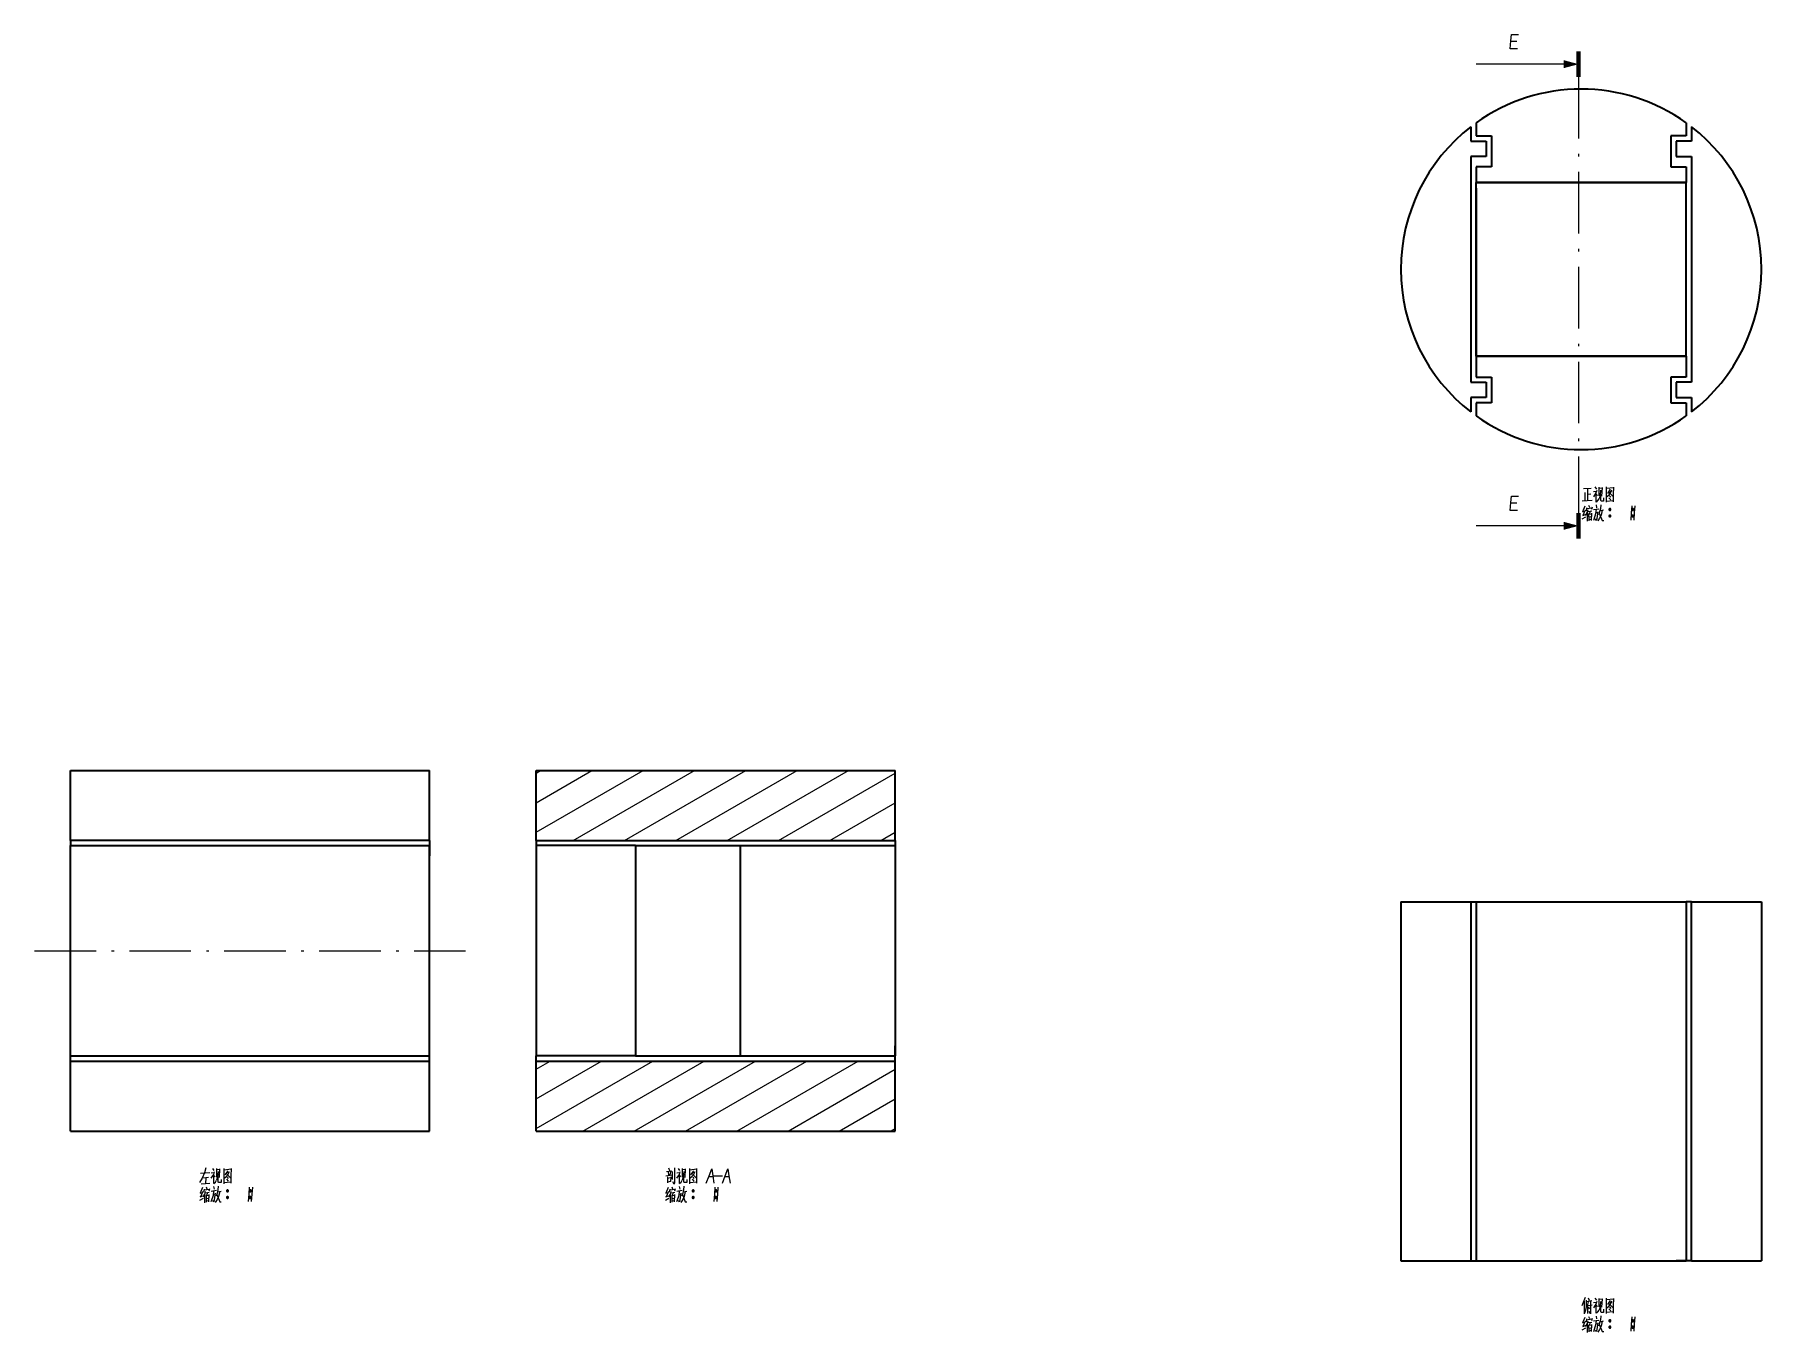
# Model space of a CAD drawing. Extents: x -214 to 8941, y -1198 to 2514.
# Drawn here: x 1540.5 to 1877.2, y 2028.3 to 2281.3 of the extents above; entities that cross this region are included whole.
import ezdxf

# ---------------------------------------------------------------- set-up
doc = ezdxf.new("R2010")
doc.units = 0
doc.linetypes.add('DASHDOT', pattern=[18.5, 12, -3, 0.5, -3])

msp = doc.modelspace()

# ---------------------------------------------------------------- linework, layer by layer
at = {"color": 7, "lineweight": 100}
for p, q in [((1841.5149, 2278.0429), (1841.5149, 2273.0429)), ((1841.5149, 2183.0429), (1841.5149, 2188.0429))]:
    msp.add_line(p, q, dxfattribs=at)
at = {"color": 7, "lineweight": 13}
for p, q in [((1838.6172, 2275.5429), (1821.5149, 2275.5429)), ((1838.6172, 2185.5429), (1821.5149, 2185.5429)), ((1638.2639, 2125.7951), (1659.1455, 2137.8511)), ((1638.2639, 2131.5686), (1649.1455, 2137.8511)), ((1638.2639, 2137.3421), (1639.1455, 2137.8511)), ((1645.503, 2124.2011), (1669.1455, 2137.8511)), ((1655.503, 2124.2011), (1679.1455, 2137.8511)), ((1665.503, 2124.2011), (1689.1455, 2137.8511)), ((1675.503, 2124.2011), (1699.1455, 2137.8511)), ((1685.503, 2124.2011), (1708.2639, 2137.3421)), ((1695.503, 2124.2011), (1708.2639, 2131.5686)), ((1705.503, 2124.2011), (1708.2639, 2125.7951)), ((1638.2639, 2068.06), (1661.0248, 2081.2011)), ((1638.2639, 2073.8336), (1651.0248, 2081.2011)), ((1638.2639, 2079.6071), (1641.0248, 2081.2011)), ((1647.3823, 2067.5511), (1671.0248, 2081.2011)), ((1657.3823, 2067.5511), (1681.0248, 2081.2011)), ((1667.3823, 2067.5511), (1691.0248, 2081.2011)), ((1677.3823, 2067.5511), (1701.0248, 2081.2011)), ((1687.3823, 2067.5511), (1708.2639, 2079.6071)), ((1697.3823, 2067.5511), (1708.2639, 2073.8336)), ((1707.3823, 2067.5511), (1708.2639, 2068.06))]:
    msp.add_line(p, q, dxfattribs=at)
at = {"color": 7, "linetype": 'DASHDOT', "lineweight": 13}
for p, q in [((1841.5149, 2273.0429), (1841.5149, 2188.0429)), ((1540.4811, 2102.7011), (1624.4811, 2102.7011))]:
    msp.add_line(p, q, dxfattribs=at)
at = {"color": 7, "lineweight": 35}
for p, q in [((1820.5149, 2263.3507), (1820.5149, 2260.5429)), ((1821.5149, 2264.0959), (1821.5149, 2261.5429)), ((1862.5149, 2264.0959), (1862.5149, 2261.5429)), ((1863.5149, 2263.3507), (1863.5149, 2260.5429)), ((1820.5149, 2260.5429), (1823.5149, 2260.5429)), ((1821.5149, 2261.5429), (1824.5149, 2261.5429)), ((1823.5149, 2260.5429), (1823.5149, 2257.5429)), ((1824.5149, 2261.5429), (1824.5149, 2255.5429)), ((1862.5149, 2261.5429), (1859.5149, 2261.5429)), ((1859.5149, 2261.5429), (1859.5149, 2255.5429)), ((1863.5149, 2260.5429), (1860.5149, 2260.5429)), ((1860.5149, 2260.5429), (1860.5149, 2257.5429)), ((1820.5149, 2257.5429), (1820.5149, 2213.5429)), ((1823.5149, 2257.5429), (1820.5149, 2257.5429)), ((1860.5149, 2257.5429), (1863.5149, 2257.5429)), ((1863.5149, 2257.5429), (1863.5149, 2213.5429)), ((1824.5149, 2255.5429), (1821.5149, 2255.5429)), ((1821.5149, 2255.5429), (1821.5149, 2252.4946)), ((1821.5149, 2218.5912), (1821.5149, 2252.4947)), ((1821.5149, 2252.4947), (1862.5149, 2252.4947)), ((1821.5149, 2250.7614), (1821.5149, 2252.4946)), ((1862.5149, 2252.4946), (1821.5149, 2252.4946)), ((1859.5149, 2255.5429), (1862.5149, 2255.5429)), ((1862.5149, 2255.5429), (1862.5149, 2252.4946)), ((1862.5149, 2218.5912), (1862.5149, 2252.4947)), ((1821.5149, 2251.3523), (1821.5149, 2219.7336)), ((1821.5149, 2220.3244), (1821.5149, 2218.5911)), ((1821.5149, 2218.5912), (1862.5149, 2218.5912)), ((1862.5149, 2218.5911), (1821.5149, 2218.5911)), ((1821.5149, 2218.5911), (1821.5149, 2214.5429)), ((1862.5149, 2218.5912), (1843.4941, 2218.5912)), ((1862.5149, 2218.5911), (1862.5149, 2214.5429)), ((1820.5149, 2213.5429), (1823.5149, 2213.5429)), ((1821.5149, 2214.5429), (1824.5149, 2214.5429)), ((1823.5149, 2213.5429), (1823.5149, 2210.5429)), ((1824.5149, 2214.5429), (1824.5149, 2209.5429)), ((1859.5149, 2214.5429), (1859.5149, 2209.5429)), ((1862.5149, 2214.5429), (1859.5149, 2214.5429)), ((1863.5149, 2213.5429), (1860.5149, 2213.5429)), ((1860.5149, 2213.5429), (1860.5149, 2210.5429)), ((1820.5149, 2210.5429), (1820.5149, 2207.7351)), ((1823.5149, 2210.5429), (1820.5149, 2210.5429)), ((1824.5149, 2209.5429), (1821.5149, 2209.5429)), ((1821.5149, 2209.5429), (1821.5149, 2206.9899)), ((1859.5149, 2209.5429), (1862.5149, 2209.5429)), ((1860.5149, 2210.5429), (1863.5149, 2210.5429)), ((1862.5149, 2209.5429), (1862.5149, 2206.9899)), ((1863.5149, 2210.5429), (1863.5149, 2207.7351)), ((1547.4811, 2124.2011), (1547.4811, 2137.8511)), ((1547.4811, 2137.8511), (1617.4811, 2137.8511)), ((1617.4811, 2124.2011), (1617.4811, 2137.8511)), ((1638.2639, 2124.2011), (1638.2639, 2137.8511)), ((1638.2639, 2137.8511), (1708.2639, 2137.8511)), ((1708.2639, 2124.2011), (1708.2639, 2137.8511)), ((1547.4811, 2124.2011), (1547.4811, 2123.2011)), ((1617.4811, 2124.2011), (1547.4811, 2124.2011)), ((1547.4811, 2123.2011), (1617.4811, 2123.2011)), ((1547.4811, 2082.2011), (1547.4811, 2123.2011)), ((1617.4811, 2124.2011), (1617.4811, 2121.2011)), ((1617.4811, 2082.2011), (1617.4811, 2123.2011)), ((1638.2639, 2124.2011), (1708.2639, 2124.2011)), ((1638.2639, 2124.2011), (1638.2639, 2123.2011)), ((1657.6199, 2123.2011), (1638.2639, 2123.2011)), ((1638.2639, 2123.2011), (1638.2639, 2082.2011)), ((1657.6199, 2123.2011), (1678.0469, 2123.2011)), ((1657.6199, 2123.2011), (1657.6199, 2082.2011)), ((1678.0469, 2123.2011), (1708.2639, 2123.2011)), ((1678.0469, 2123.2011), (1678.0469, 2082.2011)), ((1708.2639, 2124.2011), (1708.2639, 2121.2011)), ((1708.2639, 2123.2011), (1708.2639, 2082.2011)), ((1806.8649, 2112.2577), (1820.5149, 2112.2577)), ((1806.8649, 2112.2577), (1806.8649, 2042.2577)), ((1820.5149, 2112.2577), (1821.5149, 2112.2577)), ((1820.5149, 2112.2577), (1820.5149, 2042.2577)), ((1821.5149, 2112.2577), (1862.5149, 2112.2577)), ((1821.5149, 2112.2577), (1821.5149, 2042.2577)), ((1863.5149, 2112.2577), (1862.5149, 2112.2577)), ((1862.5149, 2112.2577), (1862.5149, 2042.2577)), ((1863.5149, 2112.2577), (1877.165, 2112.2577)), ((1863.5149, 2042.2577), (1863.5149, 2112.2577)), ((1877.165, 2112.2577), (1877.165, 2042.2577)), ((1617.4811, 2081.2011), (1617.4811, 2084.2011)), ((1708.2639, 2081.2011), (1708.2639, 2084.2011)), ((1547.4811, 2082.2011), (1617.4811, 2082.2011)), ((1547.4811, 2081.2011), (1547.4811, 2082.2011)), ((1547.4811, 2067.5511), (1547.4811, 2081.2011)), ((1547.4811, 2081.2011), (1617.4811, 2081.2011)), ((1617.4811, 2067.5511), (1617.4811, 2081.2011)), ((1638.2639, 2081.2011), (1638.2639, 2082.2011)), ((1657.6199, 2082.2011), (1638.2639, 2082.2011)), ((1638.2639, 2067.5511), (1638.2639, 2081.2011)), ((1638.2639, 2081.2011), (1708.2639, 2081.2011)), ((1657.6199, 2082.2011), (1678.0469, 2082.2011)), ((1678.0469, 2082.2011), (1708.2639, 2082.2011)), ((1708.2639, 2067.5511), (1708.2639, 2081.2011)), ((1547.4811, 2067.5511), (1617.4811, 2067.5511)), ((1638.2639, 2067.5511), (1708.2639, 2067.5511)), ((1806.8649, 2042.2577), (1820.5149, 2042.2577)), ((1820.5149, 2042.2577), (1823.5149, 2042.2577)), ((1821.5149, 2042.2577), (1862.5149, 2042.2577)), ((1821.5149, 2042.2577), (1862.5149, 2042.2577)), ((1863.5149, 2042.2577), (1860.5149, 2042.2577)), ((1863.5149, 2042.2577), (1877.165, 2042.2577))]:
    msp.add_line(p, q, dxfattribs=at)
at = {"color": 7, "lineweight": 13}
for points in [[(1829.5818, 2278.5179), (1828.1817, 2278.5179), (1828.3218, 2280.0929), (1828.4267, 2281.3179), (1829.8268, 2281.3179)], [(1828.3218, 2280.0229), (1829.4418, 2280.0229)], [(1842.47, 2192.8329), (1843.975, 2192.9029)], [(1842.7499, 2192.0279), (1842.7499, 2190.4529)], [(1843.2399, 2192.8329), (1843.2399, 2191.6779), (1843.2399, 2190.4879)], [(1845.0599, 2192.4479), (1844.8849, 2191.9579), (1844.3949, 2191.2229)], [(1844.4299, 2192.2379), (1844.9899, 2192.3079)], [(1844.7099, 2193.1129), (1844.9899, 2192.6929)], [(1844.8849, 2191.9579), (1844.8849, 2190.1729)], [(1845.48, 2193.0779), (1845.48, 2191.3979)], [(1846.1449, 2192.9029), (1845.48, 2192.8329)], [(1845.795, 2192.4829), (1845.6899, 2191.4329)], [(1846.0749, 2191.3279), (1846.1449, 2193.0079)], [(1846.915, 2193.1129), (1846.915, 2191.6429), (1846.915, 2190.1379)], [(1846.915, 2193.0779), (1846.915, 2191.6779), (1846.915, 2190.2779)], [(1848.3849, 2192.9379), (1846.915, 2192.7979)], [(1847.6849, 2192.6579), (1847.1249, 2191.8529)], [(1847.4399, 2192.0979), (1848.1399, 2191.3629)], [(1847.475, 2192.3079), (1847.9299, 2192.3779)], [(1847.475, 2191.6079), (1847.6849, 2191.8879)], [(1847.6849, 2191.8879), (1848.035, 2192.5179)], [(1848.35, 2190.3129), (1848.35, 2191.6779), (1848.3849, 2193.0779)], [(1829.5818, 2188.5179), (1828.1817, 2188.5179), (1828.3218, 2190.0929), (1828.4267, 2191.3179), (1829.8268, 2191.3179)], [(1828.3218, 2190.0229), (1829.4418, 2190.0229)], [(1842.1899, 2190.4179), (1844.1499, 2190.5229)], [(1842.7499, 2189.3679), (1842.295, 2188.2829)], [(1842.8199, 2188.5979), (1842.3649, 2187.5829)], [(1843.0649, 2189.0529), (1842.9599, 2188.4929)], [(1843.0649, 2188.9129), (1844.1149, 2189.0529)], [(1843.3099, 2188.6329), (1843.1349, 2188.0729)], [(1843.2399, 2191.7129), (1843.8699, 2191.7829)], [(1843.3799, 2188.3529), (1844.0799, 2188.4579)], [(1843.4499, 2189.5429), (1843.6249, 2189.1579)], [(1844.1499, 2189.1579), (1844.0099, 2188.7029)], [(1844.92, 2188.7729), (1844.8149, 2187.8629), (1844.7099, 2187.4429), (1844.3949, 2186.5679)], [(1844.4299, 2188.7029), (1845.48, 2188.8429)], [(1844.8849, 2191.7829), (1845.1999, 2191.4679)], [(1844.92, 2189.6129), (1845.0249, 2189.0529)], [(1844.9899, 2190.1729), (1845.2699, 2190.4529)], [(1845.2699, 2190.4529), (1845.5149, 2190.8029)], [(1845.6899, 2191.4329), (1845.5149, 2190.8029)], [(1845.7599, 2188.9129), (1845.6199, 2188.2829)], [(1845.6899, 2188.5279), (1846.3899, 2188.6679)], [(1845.8299, 2189.6479), (1845.7599, 2188.9129)], [(1845.8299, 2190.4529), (1845.8299, 2191.5379)], [(1845.97, 2190.3479), (1845.8299, 2190.4529)], [(1846.1099, 2188.5979), (1845.8999, 2187.6529)], [(1846.3899, 2190.3479), (1845.97, 2190.3479)], [(1846.3899, 2190.9779), (1846.3899, 2190.3479)], [(1846.915, 2190.3829), (1848.28, 2190.4879)], [(1846.9849, 2191.1879), (1847.475, 2191.6079)], [(1847.4399, 2191.0129), (1847.79, 2190.6279)], [(1847.4399, 2188.7379), (1847.8249, 2188.7379)], [(1847.475, 2188.8429), (1847.79, 2188.8429)], [(1847.475, 2188.5979), (1847.79, 2188.5979)], [(1847.545, 2191.3979), (1847.79, 2191.1179)], [(1848.1399, 2191.3629), (1848.3149, 2191.3979)], [(1848.35, 2190.2079), (1848.35, 2190.3129), (1848.28, 2190.4879)], [(1851.8849, 2189.4729), (1851.78, 2188.0729), (1851.6749, 2186.6729)], [(1851.8849, 2188.7379), (1852.2699, 2188.7379)], [(1851.92, 2188.8429), (1852.2349, 2188.8429)], [(1851.92, 2188.5979), (1852.2349, 2188.5979)], [(1852.48, 2189.4729), (1852.3749, 2188.0729), (1852.2699, 2186.6729)], [(1842.225, 2186.9179), (1842.9249, 2187.3029)], [(1842.6799, 2188.3529), (1842.2599, 2188.2129)], [(1842.3299, 2187.5829), (1842.855, 2187.7579)], [(1843.1349, 2188.0729), (1842.8199, 2187.5829)], [(1843.17, 2188.1429), (1843.17, 2186.4279)], [(1843.4499, 2187.9329), (1843.4849, 2186.5329)], [(1843.4499, 2187.8279), (1843.975, 2187.8979)], [(1843.4849, 2187.2679), (1843.8699, 2187.3379)], [(1843.9399, 2186.7779), (1843.5199, 2186.7079)], [(1843.6949, 2188.3879), (1843.6249, 2187.8279)], [(1844.0099, 2188.0029), (1843.9399, 2186.6029)], [(1845.2349, 2188.2829), (1845.1299, 2187.4429), (1844.9899, 2186.6029), (1844.78, 2186.8829)], [(1844.85, 2188.1079), (1845.2349, 2188.1779)], [(1845.6199, 2187.0229), (1845.2349, 2186.4979)], [(1845.6199, 2188.2829), (1845.4449, 2187.7229)], [(1845.5499, 2188.0379), (1846.1099, 2186.6029)], [(1845.8999, 2187.6529), (1845.6199, 2187.0229)], [(1846.1099, 2186.6029), (1846.4249, 2186.6029)], [(1847.4399, 2187.4779), (1847.8249, 2187.4779)], [(1847.475, 2187.5829), (1847.79, 2187.5829)], [(1847.475, 2187.3379), (1847.79, 2187.3379)], [(1851.8849, 2187.4779), (1852.2699, 2187.4779)], [(1851.92, 2187.5829), (1852.2349, 2187.5829)], [(1851.92, 2187.3379), (1852.2349, 2187.3379)], [(1573.1811, 2058.3811), (1572.6211, 2057.5061)], [(1572.8311, 2059.3611), (1574.6511, 2059.5011)], [(1572.9361, 2057.2611), (1574.6511, 2057.3661)], [(1573.6362, 2059.4311), (1573.1811, 2058.3811)], [(1573.3212, 2058.4511), (1574.4061, 2058.5561)], [(1573.8461, 2060.3761), (1573.6362, 2059.4311)], [(1573.8461, 2058.4861), (1573.8111, 2057.2961)], [(1575.5261, 2059.6061), (1575.3511, 2059.1161), (1574.8611, 2058.3811)], [(1574.8961, 2059.3961), (1575.4561, 2059.4661)], [(1575.1761, 2060.2711), (1575.4561, 2059.8511)], [(1575.3511, 2059.1161), (1575.3511, 2057.3311)], [(1575.3511, 2058.9411), (1575.6661, 2058.6261)], [(1575.4561, 2057.3311), (1575.7361, 2057.6111)], [(1575.7361, 2057.6111), (1575.9811, 2057.9611)], [(1575.9462, 2060.2361), (1575.9462, 2058.5561)], [(1576.6111, 2060.0611), (1575.9462, 2059.9911)], [(1576.1561, 2058.5911), (1575.9811, 2057.9611)], [(1576.2612, 2059.6411), (1576.1561, 2058.5911)], [(1576.2961, 2057.6111), (1576.2961, 2058.6961)], [(1576.4361, 2057.5061), (1576.2961, 2057.6111)], [(1576.8561, 2057.5061), (1576.4361, 2057.5061)], [(1576.5411, 2058.4861), (1576.6111, 2060.1661)], [(1576.8561, 2058.1361), (1576.8561, 2057.5061)], [(1577.3811, 2060.2711), (1577.3811, 2058.8011), (1577.3811, 2057.2961)], [(1577.3811, 2060.2361), (1577.3811, 2058.8361), (1577.3811, 2057.4361)], [(1578.8511, 2060.0961), (1577.3811, 2059.9561)], [(1577.3811, 2057.5411), (1578.7461, 2057.6461)], [(1577.4511, 2058.3461), (1577.9411, 2058.7661)], [(1578.1511, 2059.8161), (1577.5911, 2059.0111)], [(1577.9061, 2059.2561), (1578.6061, 2058.5211)], [(1577.9061, 2058.1711), (1578.2561, 2057.7861)], [(1577.9411, 2059.4661), (1578.3961, 2059.5361)], [(1577.9411, 2058.7661), (1578.1511, 2059.0461)], [(1578.0112, 2058.5561), (1578.2561, 2058.2761)], [(1578.1511, 2059.0461), (1578.5011, 2059.6761)], [(1578.6061, 2058.5211), (1578.7811, 2058.5561)], [(1578.8161, 2057.3661), (1578.8161, 2057.4711), (1578.7461, 2057.6461)], [(1578.8161, 2057.4711), (1578.8161, 2058.8361), (1578.8511, 2060.2361)], [(1663.5439, 2058.8011), (1664.8039, 2059.0111)], [(1663.7189, 2059.6411), (1664.6989, 2059.8161)], [(1663.8939, 2058.6261), (1663.8939, 2057.4361)], [(1663.8939, 2058.3811), (1664.4889, 2058.5211)], [(1664.5589, 2057.7511), (1663.8939, 2057.6111)], [(1663.9989, 2059.5361), (1664.0689, 2059.0461)], [(1664.1039, 2060.3761), (1664.2789, 2059.8511)], [(1664.4539, 2059.6061), (1664.3139, 2059.0111)], [(1664.5239, 2058.6261), (1664.4889, 2057.7511)], [(1664.8739, 2058.1361), (1664.8739, 2059.6411)], [(1665.2239, 2060.3761), (1665.2239, 2058.9761), (1665.2239, 2057.5411), (1665.1889, 2057.2261), (1664.9089, 2057.6461)], [(1666.3089, 2059.6061), (1666.1339, 2059.1161), (1665.6439, 2058.3811)], [(1665.6789, 2059.3961), (1666.2389, 2059.4661)], [(1665.9589, 2060.2711), (1666.2389, 2059.8511)], [(1666.1339, 2059.1161), (1666.1339, 2057.3311)], [(1666.1339, 2058.9411), (1666.4489, 2058.6261)], [(1666.2389, 2057.3311), (1666.5189, 2057.6111)], [(1666.5189, 2057.6111), (1666.7639, 2057.9611)], [(1666.7289, 2060.2361), (1666.7289, 2058.5561)], [(1667.3939, 2060.0611), (1666.7289, 2059.9911)], [(1666.9389, 2058.5911), (1666.7639, 2057.9611)], [(1667.0439, 2059.6411), (1666.9389, 2058.5911)], [(1667.0789, 2057.6111), (1667.0789, 2058.6961)], [(1667.2189, 2057.5061), (1667.0789, 2057.6111)], [(1667.6389, 2057.5061), (1667.2189, 2057.5061)], [(1667.3239, 2058.4861), (1667.3939, 2060.1661)], [(1667.6389, 2058.1361), (1667.6389, 2057.5061)], [(1668.1639, 2060.2711), (1668.1639, 2058.8011), (1668.1639, 2057.2961)], [(1668.1639, 2060.2361), (1668.1639, 2058.8361), (1668.1639, 2057.4361)], [(1669.6339, 2060.0961), (1668.1639, 2059.9561)], [(1668.1639, 2057.5411), (1669.5289, 2057.6461)], [(1668.2339, 2058.3461), (1668.7239, 2058.7661)], [(1668.9339, 2059.8161), (1668.3739, 2059.0111)], [(1668.6889, 2059.2561), (1669.3889, 2058.5211)], [(1668.6889, 2058.1711), (1669.0389, 2057.7861)], [(1668.7239, 2059.4661), (1669.1789, 2059.5361)], [(1668.7239, 2058.7661), (1668.9339, 2059.0461)], [(1668.7939, 2058.5561), (1669.0389, 2058.2761)], [(1668.9339, 2059.0461), (1669.2839, 2059.6761)], [(1669.3889, 2058.5211), (1669.5639, 2058.5561)], [(1669.5989, 2057.3661), (1669.5989, 2057.4711), (1669.5289, 2057.6461)], [(1669.5989, 2057.4711), (1669.5989, 2058.8361), (1669.6339, 2060.2361)], [(1671.4539, 2057.4011), (1671.9789, 2058.8011), (1672.5039, 2060.2011), (1672.7139, 2058.8011), (1672.9239, 2057.4011)], [(1671.9439, 2058.6961), (1672.7139, 2058.6961)], [(1672.9239, 2058.8011), (1674.6039, 2058.8011)], [(1674.6039, 2057.4011), (1675.1289, 2058.8011), (1675.6539, 2060.2011), (1675.8639, 2058.8011), (1676.0739, 2057.4011)], [(1675.0939, 2058.6961), (1675.8639, 2058.6961)], [(1572.6911, 2054.0761), (1573.3911, 2054.4611)], [(1573.1461, 2055.5111), (1572.7261, 2055.3711)], [(1573.2161, 2056.5261), (1572.7612, 2055.4411)], [(1572.7961, 2054.7411), (1573.3212, 2054.9161)], [(1573.2861, 2055.7561), (1572.8311, 2054.7411)], [(1573.6011, 2055.2311), (1573.2861, 2054.7411)], [(1573.5311, 2056.2111), (1573.4261, 2055.6511)], [(1573.5311, 2056.0711), (1574.5811, 2056.2111)], [(1573.7761, 2055.7911), (1573.6011, 2055.2311)], [(1573.6362, 2055.3011), (1573.6362, 2053.5861)], [(1573.8461, 2055.5111), (1574.5461, 2055.6161)], [(1573.9161, 2056.7011), (1574.0911, 2056.3161)], [(1573.9161, 2055.0911), (1573.9511, 2053.6911)], [(1573.9161, 2054.9861), (1574.4411, 2055.0561)], [(1573.9511, 2054.4261), (1574.3361, 2054.4961)], [(1574.4061, 2053.9361), (1573.9861, 2053.8661)], [(1574.1611, 2055.5461), (1574.0911, 2054.9861)], [(1574.4761, 2055.1611), (1574.4061, 2053.7611)], [(1574.6161, 2056.3161), (1574.4761, 2055.8611)], [(1575.3862, 2055.9311), (1575.2811, 2055.0211), (1575.1761, 2054.6011), (1574.8611, 2053.7261)], [(1574.8961, 2055.8611), (1575.9462, 2056.0011)], [(1575.7011, 2055.4411), (1575.5961, 2054.6011), (1575.4561, 2053.7611), (1575.2461, 2054.0411)], [(1575.3161, 2055.2661), (1575.7011, 2055.3361)], [(1575.3862, 2056.7711), (1575.4911, 2056.2111)], [(1576.0861, 2054.1811), (1575.7011, 2053.6561)], [(1576.0861, 2055.4411), (1575.9111, 2054.8811)], [(1576.0161, 2055.1961), (1576.5761, 2053.7611)], [(1576.2261, 2056.0711), (1576.0861, 2055.4411)], [(1576.3661, 2054.8111), (1576.0861, 2054.1811)], [(1576.1561, 2055.6861), (1576.8561, 2055.8261)], [(1576.2961, 2056.8061), (1576.2261, 2056.0711)], [(1576.5761, 2055.7561), (1576.3661, 2054.8111)], [(1577.9061, 2055.8961), (1578.2911, 2055.8961)], [(1577.9061, 2054.6361), (1578.2911, 2054.6361)], [(1577.9411, 2056.0011), (1578.2561, 2056.0011)], [(1577.9411, 2055.7561), (1578.2561, 2055.7561)], [(1577.9411, 2054.7411), (1578.2561, 2054.7411)], [(1577.9411, 2054.4961), (1578.2561, 2054.4961)], [(1582.3511, 2056.6311), (1582.2461, 2055.2311), (1582.1411, 2053.8311)], [(1582.3511, 2055.8961), (1582.7361, 2055.8961)], [(1582.3511, 2054.6361), (1582.7361, 2054.6361)], [(1582.3862, 2056.0011), (1582.7011, 2056.0011)], [(1582.3862, 2055.7561), (1582.7011, 2055.7561)], [(1582.3862, 2054.7411), (1582.7011, 2054.7411)], [(1582.3862, 2054.4961), (1582.7011, 2054.4961)], [(1582.9462, 2056.6311), (1582.8411, 2055.2311), (1582.7361, 2053.8311)], [(1663.4739, 2054.0761), (1664.1739, 2054.4611)], [(1663.9289, 2055.5111), (1663.5089, 2055.3711)], [(1663.9989, 2056.5261), (1663.5439, 2055.4411)], [(1663.5789, 2054.7411), (1664.1039, 2054.9161)], [(1664.0689, 2055.7561), (1663.6139, 2054.7411)], [(1664.3839, 2055.2311), (1664.0689, 2054.7411)], [(1664.3139, 2056.2111), (1664.2089, 2055.6511)], [(1664.3139, 2056.0711), (1665.3639, 2056.2111)], [(1664.5589, 2055.7911), (1664.3839, 2055.2311)], [(1664.4189, 2055.3011), (1664.4189, 2053.5861)], [(1664.6289, 2055.5111), (1665.3289, 2055.6161)], [(1664.6989, 2056.7011), (1664.8739, 2056.3161)], [(1664.6989, 2055.0911), (1664.7339, 2053.6911)], [(1664.6989, 2054.9861), (1665.2239, 2055.0561)], [(1664.7339, 2054.4261), (1665.1189, 2054.4961)], [(1665.1889, 2053.9361), (1664.7689, 2053.8661)], [(1664.9439, 2055.5461), (1664.8739, 2054.9861)], [(1665.2589, 2055.1611), (1665.1889, 2053.7611)], [(1665.3989, 2056.3161), (1665.2589, 2055.8611)], [(1666.1689, 2055.9311), (1666.0639, 2055.0211), (1665.9589, 2054.6011), (1665.6439, 2053.7261)], [(1665.6789, 2055.8611), (1666.7289, 2056.0011)], [(1666.4839, 2055.4411), (1666.3789, 2054.6011), (1666.2389, 2053.7611), (1666.0289, 2054.0411)], [(1666.0989, 2055.2661), (1666.4839, 2055.3361)], [(1666.1689, 2056.7711), (1666.2739, 2056.2111)], [(1666.8689, 2054.1811), (1666.4839, 2053.6561)], [(1666.8689, 2055.4411), (1666.6939, 2054.8811)], [(1666.7989, 2055.1961), (1667.3589, 2053.7611)], [(1667.0089, 2056.0711), (1666.8689, 2055.4411)], [(1667.1489, 2054.8111), (1666.8689, 2054.1811)], [(1666.9389, 2055.6861), (1667.6389, 2055.8261)], [(1667.0789, 2056.8061), (1667.0089, 2056.0711)], [(1667.3589, 2055.7561), (1667.1489, 2054.8111)], [(1668.6889, 2055.8961), (1669.0739, 2055.8961)], [(1668.6889, 2054.6361), (1669.0739, 2054.6361)], [(1668.7239, 2056.0011), (1669.0389, 2056.0011)], [(1668.7239, 2055.7561), (1669.0389, 2055.7561)], [(1668.7239, 2054.7411), (1669.0389, 2054.7411)], [(1668.7239, 2054.4961), (1669.0389, 2054.4961)], [(1673.1339, 2056.6311), (1673.0289, 2055.2311), (1672.9239, 2053.8311)], [(1673.1339, 2055.8961), (1673.5189, 2055.8961)], [(1673.1339, 2054.6361), (1673.5189, 2054.6361)], [(1673.1689, 2056.0011), (1673.4839, 2056.0011)], [(1673.1689, 2055.7561), (1673.4839, 2055.7561)], [(1673.1689, 2054.7411), (1673.4839, 2054.7411)], [(1673.1689, 2054.4961), (1673.4839, 2054.4961)], [(1673.7289, 2056.6311), (1673.6239, 2055.2311), (1673.5189, 2053.8311)], [(1576.5761, 2053.7611), (1576.8911, 2053.7611)], [(1667.3589, 2053.7611), (1667.6739, 2053.7611)], [(1842.8199, 2035.0827), (1842.1199, 2033.4727)], [(1842.5749, 2034.4177), (1842.5749, 2033.1927), (1842.5749, 2031.9327)], [(1842.9949, 2034.5927), (1842.9599, 2033.2977)], [(1842.9949, 2034.3477), (1844.1149, 2034.5227)], [(1843.2749, 2033.7177), (1843.03, 2033.2627)], [(1843.3799, 2034.2427), (1843.2749, 2033.7177)], [(1843.2749, 2033.7177), (1843.2749, 2031.9677)], [(1843.3799, 2035.0477), (1843.59, 2034.5577)], [(1843.3799, 2033.5427), (1844.1849, 2033.6827)], [(1843.8349, 2034.3477), (1843.8349, 2033.1577), (1843.8349, 2031.9327)], [(1845.0599, 2034.3127), (1844.8849, 2033.8227), (1844.3949, 2033.0877)], [(1844.4299, 2034.1027), (1844.9899, 2034.1727)], [(1844.7099, 2034.9777), (1844.9899, 2034.5577)], [(1844.8849, 2033.8227), (1844.8849, 2032.0377)], [(1844.8849, 2033.6477), (1845.1999, 2033.3327)], [(1845.48, 2034.9427), (1845.48, 2033.2627)], [(1846.1449, 2034.7677), (1845.48, 2034.6977)], [(1845.795, 2034.3477), (1845.6899, 2033.2977)], [(1846.0749, 2033.1927), (1846.1449, 2034.8727)], [(1846.915, 2034.9777), (1846.915, 2033.5077), (1846.915, 2032.0027)], [(1846.915, 2034.9427), (1846.915, 2033.5427), (1846.915, 2032.1427)], [(1848.3849, 2034.8027), (1846.915, 2034.6627)], [(1847.6849, 2034.5227), (1847.1249, 2033.7177)], [(1847.4399, 2033.9627), (1848.1399, 2033.2277)], [(1847.475, 2034.1727), (1847.9299, 2034.2427)], [(1847.475, 2033.4727), (1847.6849, 2033.7527)], [(1847.6849, 2033.7527), (1848.035, 2034.3827)], [(1848.35, 2032.1777), (1848.35, 2033.5427), (1848.3849, 2034.9427)], [(1842.6799, 2030.2177), (1842.2599, 2030.0777)], [(1842.7499, 2031.2327), (1842.295, 2030.1477)], [(1842.8199, 2030.4627), (1842.3649, 2029.4477)], [(1842.855, 2032.6677), (1842.6799, 2032.0377)], [(1842.9599, 2033.2977), (1842.855, 2032.6677)], [(1843.0649, 2030.9177), (1842.9599, 2030.3577)], [(1843.0649, 2030.7777), (1844.1149, 2030.9177)], [(1843.3099, 2030.4977), (1843.1349, 2029.9377)], [(1843.3799, 2030.2177), (1844.0799, 2030.3227)], [(1843.4499, 2033.2977), (1843.59, 2032.8777)], [(1843.4499, 2031.4077), (1843.6249, 2031.0227)], [(1843.8349, 2031.9327), (1843.5549, 2032.3877)], [(1843.6949, 2030.2527), (1843.6249, 2029.6927)], [(1844.1499, 2031.0227), (1844.0099, 2030.5677)], [(1844.92, 2030.6377), (1844.8149, 2029.7277), (1844.7099, 2029.3077), (1844.3949, 2028.4327)], [(1844.4299, 2030.5677), (1845.48, 2030.7077)], [(1844.92, 2031.4777), (1845.0249, 2030.9177)], [(1844.9899, 2032.0377), (1845.2699, 2032.3177)], [(1845.2699, 2032.3177), (1845.5149, 2032.6677)], [(1845.6899, 2033.2977), (1845.5149, 2032.6677)], [(1845.7599, 2030.7777), (1845.6199, 2030.1477)], [(1845.6899, 2030.3927), (1846.3899, 2030.5327)], [(1845.8299, 2031.5127), (1845.7599, 2030.7777)], [(1845.8299, 2032.3177), (1845.8299, 2033.4027)], [(1845.97, 2032.2127), (1845.8299, 2032.3177)], [(1846.1099, 2030.4627), (1845.8999, 2029.5177)], [(1846.3899, 2032.2127), (1845.97, 2032.2127)], [(1846.3899, 2032.8427), (1846.3899, 2032.2127)], [(1846.915, 2032.2477), (1848.28, 2032.3527)], [(1846.9849, 2033.0527), (1847.475, 2033.4727)], [(1847.4399, 2032.8777), (1847.79, 2032.4927)], [(1847.4399, 2030.6027), (1847.8249, 2030.6027)], [(1847.475, 2030.7077), (1847.79, 2030.7077)], [(1847.475, 2030.4627), (1847.79, 2030.4627)], [(1847.545, 2033.2627), (1847.79, 2032.9827)], [(1848.1399, 2033.2277), (1848.3149, 2033.2627)], [(1848.35, 2032.0727), (1848.35, 2032.1777), (1848.28, 2032.3527)], [(1851.8849, 2031.3377), (1851.78, 2029.9377), (1851.6749, 2028.5377)], [(1851.8849, 2030.6027), (1852.2699, 2030.6027)], [(1851.92, 2030.7077), (1852.2349, 2030.7077)], [(1851.92, 2030.4627), (1852.2349, 2030.4627)], [(1852.48, 2031.3377), (1852.3749, 2029.9377), (1852.2699, 2028.5377)], [(1842.225, 2028.7827), (1842.9249, 2029.1677)], [(1842.3299, 2029.4477), (1842.855, 2029.6227)], [(1843.1349, 2029.9377), (1842.8199, 2029.4477)], [(1843.17, 2030.0077), (1843.17, 2028.2927)], [(1843.4499, 2029.7977), (1843.4849, 2028.3977)], [(1843.4499, 2029.6927), (1843.975, 2029.7627)], [(1843.4849, 2029.1327), (1843.8699, 2029.2027)], [(1843.9399, 2028.6427), (1843.5199, 2028.5727)], [(1844.0099, 2029.8677), (1843.9399, 2028.4677)], [(1845.2349, 2030.1477), (1845.1299, 2029.3077), (1844.9899, 2028.4677), (1844.78, 2028.7477)], [(1844.85, 2029.9727), (1845.2349, 2030.0427)], [(1845.6199, 2028.8877), (1845.2349, 2028.3627)], [(1845.6199, 2030.1477), (1845.4449, 2029.5877)], [(1845.5499, 2029.9027), (1846.1099, 2028.4677)], [(1845.8999, 2029.5177), (1845.6199, 2028.8877)], [(1846.1099, 2028.4677), (1846.4249, 2028.4677)], [(1847.4399, 2029.3427), (1847.8249, 2029.3427)], [(1847.475, 2029.4477), (1847.79, 2029.4477)], [(1847.475, 2029.2027), (1847.79, 2029.2027)], [(1851.8849, 2029.3427), (1852.2699, 2029.3427)], [(1851.92, 2029.4477), (1852.2349, 2029.4477)], [(1851.92, 2029.2027), (1852.2349, 2029.2027)]]:
    msp.add_lwpolyline(points, dxfattribs=at)
for points in [[(1847.545, 2188.5279), (1847.72, 2188.5279), (1847.8249, 2188.6329), (1847.8249, 2188.8079), (1847.72, 2188.9129), (1847.545, 2188.9129), (1847.4399, 2188.8079), (1847.4399, 2188.6329)], [(1851.9899, 2188.5279), (1852.165, 2188.5279), (1852.2699, 2188.6329), (1852.2699, 2188.8079), (1852.165, 2188.9129), (1851.9899, 2188.9129), (1851.8849, 2188.8079), (1851.8849, 2188.6329)], [(1847.545, 2187.2679), (1847.72, 2187.2679), (1847.8249, 2187.3729), (1847.8249, 2187.5479), (1847.72, 2187.6529), (1847.545, 2187.6529), (1847.4399, 2187.5479), (1847.4399, 2187.3729)], [(1851.9899, 2187.2679), (1852.165, 2187.2679), (1852.2699, 2187.3729), (1852.2699, 2187.5479), (1852.165, 2187.6529), (1851.9899, 2187.6529), (1851.8849, 2187.5479), (1851.8849, 2187.3729)], [(1578.0112, 2055.6861), (1578.1861, 2055.6861), (1578.2911, 2055.7911), (1578.2911, 2055.9661), (1578.1861, 2056.0711), (1578.0112, 2056.0711), (1577.9061, 2055.9661), (1577.9061, 2055.7911)], [(1578.0112, 2054.4261), (1578.1861, 2054.4261), (1578.2911, 2054.5311), (1578.2911, 2054.7061), (1578.1861, 2054.8111), (1578.0112, 2054.8111), (1577.9061, 2054.7061), (1577.9061, 2054.5311)], [(1582.4561, 2055.6861), (1582.6311, 2055.6861), (1582.7361, 2055.7911), (1582.7361, 2055.9661), (1582.6311, 2056.0711), (1582.4561, 2056.0711), (1582.3511, 2055.9661), (1582.3511, 2055.7911)], [(1582.4561, 2054.4261), (1582.6311, 2054.4261), (1582.7361, 2054.5311), (1582.7361, 2054.7061), (1582.6311, 2054.8111), (1582.4561, 2054.8111), (1582.3511, 2054.7061), (1582.3511, 2054.5311)], [(1668.7939, 2055.6861), (1668.9689, 2055.6861), (1669.0739, 2055.7911), (1669.0739, 2055.9661), (1668.9689, 2056.0711), (1668.7939, 2056.0711), (1668.6889, 2055.9661), (1668.6889, 2055.7911)], [(1668.7939, 2054.4261), (1668.9689, 2054.4261), (1669.0739, 2054.5311), (1669.0739, 2054.7061), (1668.9689, 2054.8111), (1668.7939, 2054.8111), (1668.6889, 2054.7061), (1668.6889, 2054.5311)], [(1673.2389, 2055.6861), (1673.4139, 2055.6861), (1673.5189, 2055.7911), (1673.5189, 2055.9661), (1673.4139, 2056.0711), (1673.2389, 2056.0711), (1673.1339, 2055.9661), (1673.1339, 2055.7911)], [(1673.2389, 2054.4261), (1673.4139, 2054.4261), (1673.5189, 2054.5311), (1673.5189, 2054.7061), (1673.4139, 2054.8111), (1673.2389, 2054.8111), (1673.1339, 2054.7061), (1673.1339, 2054.5311)], [(1847.545, 2030.3927), (1847.72, 2030.3927), (1847.8249, 2030.4977), (1847.8249, 2030.6727), (1847.72, 2030.7777), (1847.545, 2030.7777), (1847.4399, 2030.6727), (1847.4399, 2030.4977)], [(1851.9899, 2030.3927), (1852.165, 2030.3927), (1852.2699, 2030.4977), (1852.2699, 2030.6727), (1852.165, 2030.7777), (1851.9899, 2030.7777), (1851.8849, 2030.6727), (1851.8849, 2030.4977)], [(1847.545, 2029.1327), (1847.72, 2029.1327), (1847.8249, 2029.2377), (1847.8249, 2029.4127), (1847.72, 2029.5177), (1847.545, 2029.5177), (1847.4399, 2029.4127), (1847.4399, 2029.2377)], [(1851.9899, 2029.1327), (1852.165, 2029.1327), (1852.2699, 2029.2377), (1852.2699, 2029.4127), (1852.165, 2029.5177), (1851.9899, 2029.5177), (1851.8849, 2029.4127), (1851.8849, 2029.2377)]]:
    msp.add_lwpolyline(points, close=True, dxfattribs=at)
at = {"color": 7, "lineweight": 35}
for start, end in [(54.323025, 125.67697), (127.709935, 232.290065), (307.70994, 52.29006), (234.32303, 305.676975)]:
    msp.add_arc((1842.0149, 2235.5429), 35.15, start, end, dxfattribs=at)
at = {"color": 7, "lineweight": 13}
for points in [[(1838.6172, 2274.7665), (1841.5149, 2275.5429), (1838.6172, 2276.3194)], [(1838.6172, 2184.7665), (1841.5149, 2185.5429), (1838.6172, 2186.3194)]]:
    msp.add_solid(points, dxfattribs=at)

doc.saveas('drawing.dxf')
